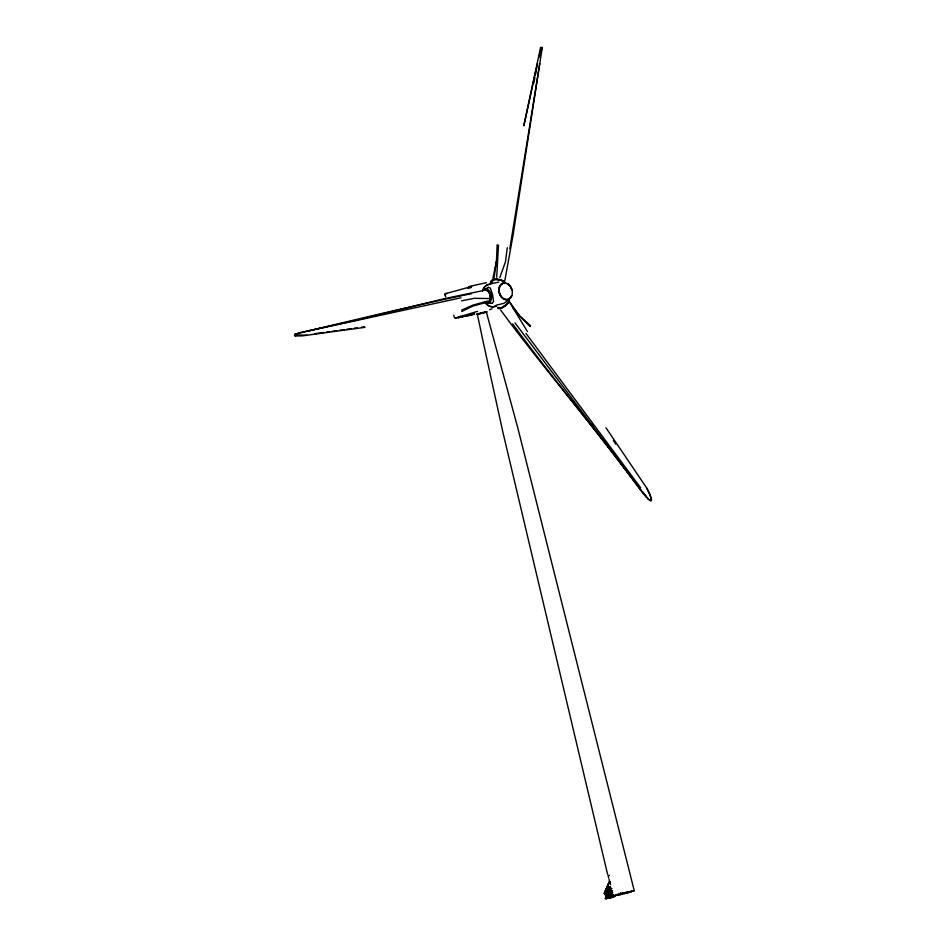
<?xml version="1.0" encoding="UTF-8"?>
<svg xmlns="http://www.w3.org/2000/svg" width="946" height="946" viewBox="0 0 946 946"><rect width="100%" height="100%" fill="white"/><g stroke="black" fill="none" stroke-linecap="round" stroke-linejoin="round"><path stroke-width="1.42" d="M610.371 886.993L608.231 887.596L605.487 894.455M445.684 296.831L445.046 295.034L445.803 293.272M498.483 245.12L496.697 277.225M497.158 244.718L496.496 260.327L494.179 277.497M507.269 247.698L505.483 261.758L499.795 277.604M539.764 63.619L509.811 248.727M498.814 282.109L489.91 283.977L491.211 280.938M523.812 125.475L540.604 47.3L542.259 47.572L513.24 234.1L504.774 280.95M512.176 294.774L512.377 289.748M540.178 52.728L540.674 50.067M533.781 83.354L534.868 77.655M535.412 74.805L537.6 63.394M492.89 278.349L496.555 260.86M523.859 125.853L536.382 68.36M607.568 874.222L502.775 431.683L483.56 343.646L477.352 314.249L486.693 312.085M627.529 892.776L634.246 890.706L517.817 427.97L486.35 312.026L477.304 314.403M612.452 896.37L622.503 893.237M538.688 57.943L542.259 47.572M365.026 327.34L302.011 335.901L295.436 335.972L294.525 335.511L294.963 334.198C353.366 320.162 412.361 305.806 471.415 293.674M295.436 335.972L295.838 334.789L294.963 334.198M604.352 893.379L608.893 882.417M604.234 893.367L609.141 882.204M604.388 893.308L609.165 882.594L610.123 882.228M610.3 897.399L613.15 897.115L605.298 898.594L609.65 888.814L611.684 888.235M611.802 888.613L609.732 889.193L605.31 898.594M606.185 898.665L610.655 889.004L609.65 888.814M608.857 893.036L610.608 888.956M607.166 898.038L610.217 891.179L611.979 890.659M609.732 889.193L605.901 898.452L607.557 897.955L610.217 891.179M610.797 891.12L607.888 898.251M611.624 891.25L608.479 898.132M611.873 897.246L612.949 894.81M490.95 283.41L491.589 282.369M491.967 303.406L493.599 301.608L492.535 294.478L490.276 287.986L488.065 287.395M515.014 322.893L640.809 489.862L648.471 499.5L650.824 500.777L651.475 499.902L650.623 496.52L646.638 487.935L605.937 427.734M650.824 500.777L651.368 499.464M294.525 335.511L295.708 334.257M495.609 306.551L496.331 305.18L503.982 303.288L507.091 301.195M445.093 294.135L447.127 293.426M608.917 882.512L610.052 882.121M488.443 287.324L485.097 289.251M461.754 311.506L472.432 306.244L485.877 302.484M461.695 310.087L472.882 305.132L487.58 301.124M607.699 885.491L609.011 890.919M604.943 892.125L606.268 897.565M620.777 894.396L620.529 893.237L620.6 894.041M489.614 309.673L492.097 308.822M485.736 312.393C492.63 309.791 469.583 315.562 478.546 314.167M477.6 311.352L454.931 318.152M616.319 894.892L614.238 895.696L618.944 894.869M630.296 892.007L632.389 891.203L626.039 892.397M458.432 316.957L460.43 316.366M474.1 313.871L458.396 317.489L469.89 315.408L474.206 314.119L474.017 313.363M458.467 317.761L462.783 316.484L462.594 315.728M469.973 314.569L469.89 315.408M469.819 315.136L471.983 314.58M472.515 314.427L474.454 313.847M609.058 882.275L610.135 881.92M608.278 887.786L610.418 887.076M609.413 890.943L607.793 885.468M611.542 890.872L608.29 898.168M608.834 891.983L612.074 891.037M610.217 891.936L609.011 892.291M609.177 892.941L610.489 892.551M609.378 892.906L611.282 892.397M611.211 892.776L612.523 892.385M609.094 893.887L611.199 893.331L609.153 894.124M609.957 893.958L612.358 893.107M608.254 895.07L609.508 895.058M608.444 895.034L611.778 894.478M612.783 894.277L610.336 894.538M608.16 896.016L610.797 895.72M608.219 896.252L611.447 895.223M612.76 895.389L608.124 895.921M606.481 897.352L617.466 895.176M608.633 896.808L607.391 897.435M610.998 896.323L606.776 897.293M606.563 897.683L613.919 895.413M613.363 895.838L609.2 896.702M607.308 897.127L613.635 896.087L611.565 896.205M606.22 898.404L610.064 897.801M613.043 897.139L606.008 898.369L612.133 897.34M614.332 896.572L607.947 897.884M614.675 896.489L613.741 896.69M616.414 894.703L624.478 892.634M630.19 892.113L625.874 893.213M606.244 897.577L604.707 892.184L606.161 897.588M298.108 333.087L358.416 319.701M624.124 893.651L626.394 893.119M622.125 894.183L624.277 893.651M359.835 319.381L444.348 298.676L482.98 290.623M468.956 286.532L486.492 282.665M624.289 892.811L634.246 890.706M620.008 894.668L622.338 894.088M618.034 895.117L620.588 894.49M307.84 331.076L460.998 297.789M467.974 288.294L471.274 287.572M455.333 318.116L474.206 314.119M610.312 891.558L611.222 891.369M609.248 893.119L612.641 892.433M609.248 893.71L612.239 893.367M609.047 893.793L612.038 893.414M609.106 894.041L612.157 893.462M608.065 895.058L611.624 894.23M607.155 896.548L612.902 895.271M607.131 897.186L612.949 895.921M606.079 898.7L611.873 897.068M461.542 300.828L474.336 298.309L488.443 298.534M471.593 286.496L445.093 293.804L445.199 294.963M478.333 314.119L477.352 314.249M608.798 878.243L608.03 875.547L609.39 875.334M314.983 333.69L323.698 332.472M326.607 332.07L329.515 331.668M332.424 331.266L336.776 330.651M339.685 330.249L344.037 329.646M346.945 329.243L351.297 328.629M354.206 328.227L357.115 327.824M361.467 327.221L364.376 326.819M613.564 896.004L612.358 896.11M489.91 283.977L490.868 283.871M307.19 335.333L295.838 334.789M495.314 306.161L496.307 306.161M492.346 303.335L485.96 302.886M608.302 887.573L605.428 894.632M650.706 500.28L648.4 499.181L642.369 491.613M530.647 325.862L519.626 315.81L513.146 307.994M530.186 326.642L519.792 316.2L509.989 302.353M646.224 497.04L640.809 490.442C599.386 433.966 554.072 380.458 512.673 323.97M512.732 325.199L517.084 330.544M591.262 423.773L593.095 426.078M625.519 469.748C585.066 415.578 540.674 364.482 500.611 310.016M627.304 472.066L640.643 489.449M640.631 487.793L526 333.441M613.327 440.517L615.787 444.182M527.43 331.597L510.213 303.323M646.638 487.935L649.476 493.244L651.475 499.902M609.058 879.473L610.537 884.64M612.417 895.022L608.869 895.756M453.749 315.195L454.21 317.099M620.493 894.348L620.28 893.296M620.694 894.431L620.186 893.32M495.739 305.948A11.352 8.62 73.5 0 1 484.896 302.342M482.626 290.848A11.364 8.632 73.5 0 1 489.496 284.486M482.886 290.635A7.296 4.73 78.3 0 1 489.035 290.505A7.296 4.73 78.3 0 1 491.246 299.61A7.296 4.73 78.3 0 1 485.877 302.897M484.636 289.973A6.421 4.162 78.3 0 1 490.158 295.01A6.421 4.162 78.3 0 1 487.675 302.424M484.719 290.268A6.102 3.961 78.3 0 1 489.969 295.069A6.102 3.961 78.3 0 1 487.604 302.129M495.598 306.256A11.529 8.762 73.5 0 1 484.955 302.141M483.075 289.701A11.529 8.762 73.5 0 1 489.2 284.261M504.738 283.102A8.384 6.362 73.5 0 0 499.062 289.772A8.384 6.362 73.5 0 0 504.206 299.031A8.384 6.362 73.5 0 0 511.668 295.578A8.419 6.397 73.5 0 1 500.351 295.365A8.419 6.397 73.5 0 1 504.691 283.079M509.09 285.101A8.419 6.397 73.5 0 0 506.973 283.623A8.384 6.362 73.5 0 1 511.857 290.055A8.419 6.397 73.5 0 0 510.781 287.336M511.857 295.708A8.644 6.563 73.5 0 1 501.356 297.056A8.644 6.563 73.5 0 1 501.806 283.682A8.644 6.563 73.5 0 1 512.046 290.008M509.185 299.326A7.296 2.093 -37.1 0 1 504.076 306.126A7.296 2.093 -37.1 0 1 497.714 307.332M508.889 300.379A6.421 1.857 -37.1 0 1 504.395 306.386A6.421 1.857 -37.1 0 1 498.802 307.426M508.794 300.249A6.421 1.845 -37.1 0 1 505.637 305.227A6.421 1.845 -37.1 0 1 498.932 308.301M508.652 300.58A6.102 1.762 -37.1 0 1 505.649 305.322A6.102 1.762 -37.1 0 1 499.275 308.242M491.234 280.844A7.296 2.637 10.4 0 1 497.596 279.614A7.296 2.637 10.4 0 1 505.058 282.511M492.535 281.672A6.421 2.318 10.4 0 1 496.189 279.224A6.421 2.318 10.4 0 1 504.36 281.884M492.499 281.837A6.421 2.318 10.3 0 1 496.177 279.389A6.421 2.318 10.3 0 1 504.336 282.05M492.511 280.477A6.102 2.199 10.3 0 1 497.844 279.46A6.102 2.199 10.3 0 1 504.076 281.873M611.4 894.561L608.112 895.354L611.376 894.561"/></g></svg>
